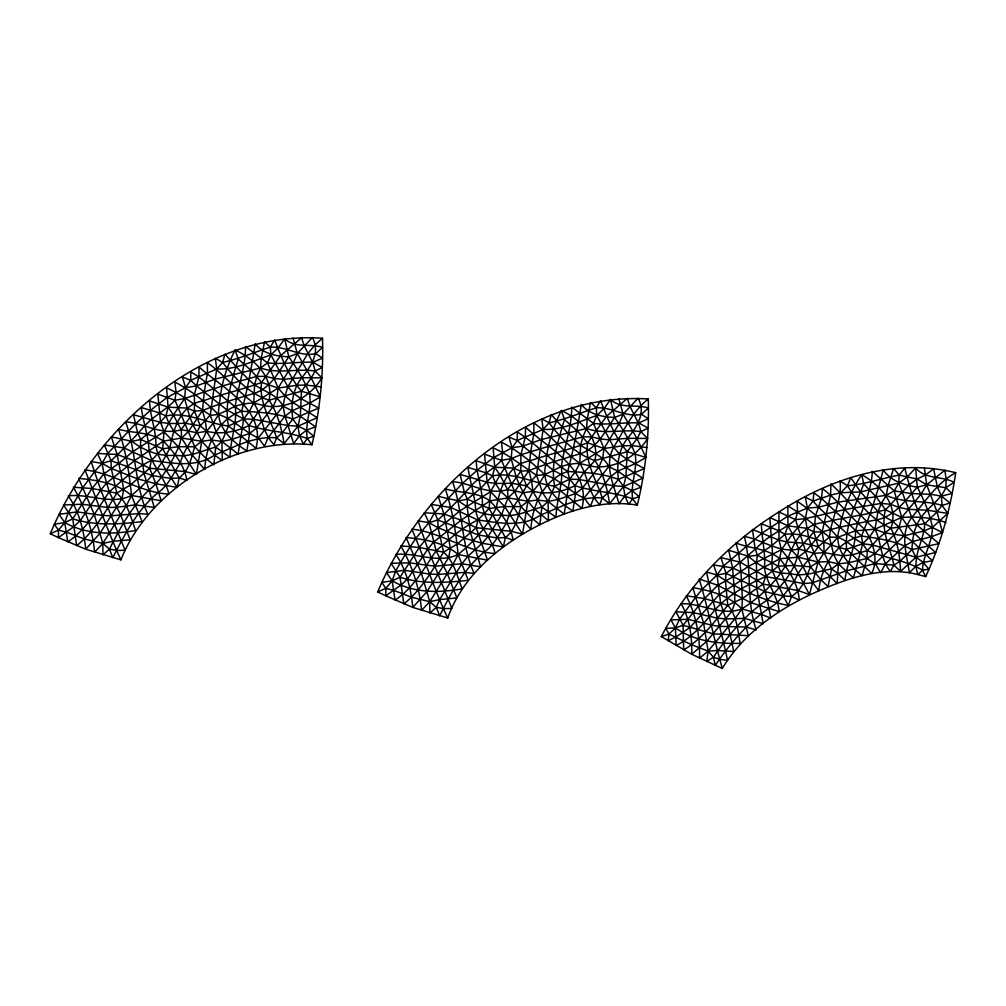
<?xml version="1.0" encoding="UTF-8"?>
<svg xmlns="http://www.w3.org/2000/svg" width="1006" height="1006" viewBox="0 0 1006 1006"><rect width="100%" height="100%" fill="white"/><g stroke="black" fill="none" stroke-linecap="round" stroke-linejoin="round"><path stroke-width="1.5" d="M321.87 377.854L315.067 371.025C312.979 359.004 304.139 349.736 301.75 337.588L280.573 355.684L261.573 382.368C242.459 389.699 222.376 393.937 203.124 400.878C181.067 404.211 173.422 428.581 169.951 447.557C161.463 466.595 147.379 482.151 131.509 495.455C111.176 505.452 89.496 493.368 68.282 495.883C79.298 511.614 83.749 530.401 85.762 549.226L99.934 533.293L121.978 498.662L123.675 489.671L122.179 480.654L117.098 454.511L111.352 436.83L131.836 441.294L140.677 439.534L154.182 428.393L166.015 415.943L168.103 407.179L166.594 387.951C182.602 394.591 195.692 406.022 210.254 415.113C222.666 415.893 231.732 404.965 244.118 404.211C254.053 400.816 263.144 406.965 273.129 406.587C292.998 406.323 311.634 394.868 321.87 377.854L301.838 377.728L283.202 379.287L274.437 378.545L265.534 376.37L256.832 376.42L222.2 386.015L184.614 398.502L173.397 414.975L164.041 431.8L133.006 451.493L119.048 463.238L104.008 473.813L91.986 488.488L72.709 518.882L64.774 522.592L54.337 524.227L58.461 530.124L58.449 537.619L85.762 549.226L120.909 559.852C149.366 488.174 235.442 436.843 312.011 444.74C319.971 409.832 323.592 374.056 322.511 338.255C202.583 330.056 93.91 428.581 50.3 533.758L58.449 537.619L73.69 526.779L80.442 520.429L100.801 490.098L106.523 483.094L134.427 460.723L163.437 441.106L181.596 438.025L201.703 441.282L211.486 440.012L221.911 441.408L231.77 439.408L249.563 433.498L256.442 428.078L273.129 406.587L276.851 398.213L278.159 388.09L293.375 362.902L297.311 353.508L312.363 337.513C320.637 352.502 310.967 366.197 301.838 377.728C292.444 389.284 290.872 404.777 292.784 419.062L297.99 426.167L299.461 435.648L303.359 444.111L307.245 438.465L313.734 436.252L306.553 430.178L297.99 426.167L288.081 425.538L253.198 419.263L243.704 418.999L226.954 409.945L196.56 385.914L190.712 380.318L182.375 376.986L185.557 387.662L184.614 398.502L189.681 416.685L192.976 424.796L201.703 441.282L214.58 455.064L222.326 460.572L221.911 441.408L228.538 425.978C224.011 403.318 231.984 380.582 238.171 358.991L235.14 349.937C254.09 359.029 274.11 376.973 269.067 400.212C277.618 413.064 281.655 428.543 284.094 443.621L297.99 426.167L317.217 417.679L292.293 402.136L285.038 395.899L278.159 388.09L267.521 362.852L245.527 346.567C245.665 367.064 237.881 386.279 235.215 406.449C237.504 423.891 230.034 440.075 230.022 457.34L215.749 447.117L206.67 431.31L200.244 425.802L194.435 411.064L194.447 394.604L198.874 376.785L199.05 366.964C222.892 388.618 266.1 409.404 255.989 448.236L228.538 425.978C207.488 423.689 187.694 411.542 166.015 415.943L159.187 412.825L141.28 407.581C143.217 422.281 148.586 436.302 149.114 451.216C152.346 466.734 165.55 478.202 168.832 494.122C138.979 492.274 114.294 473.273 84.944 469.89C96.941 499.919 107.416 530.514 120.909 559.852M647.587 438.465L640.809 431.649C638.735 419.64 629.907 410.385 627.518 398.263L606.455 416.333L587.542 442.791C568.566 450.034 548.647 454.272 529.496 461.025C507.602 464.307 499.919 488.488 496.386 507.326C487.872 526.075 474.015 541.542 458.095 554.482C438.025 564.215 416.736 552.319 395.848 554.381C406.575 570.1 410.901 588.749 412.825 607.41L426.909 591.654L448.663 557.588L450.374 548.735L448.902 539.82L443.86 513.953L438.251 496.373L458.56 500.913L467.35 499.202L480.793 488.187L492.6 475.888L494.713 467.212L493.129 447.884C509.011 454.699 522.076 466.055 536.538 475.234C548.861 476.077 557.89 465.237 570.176 464.495C580.034 461.125 589.051 467.262 598.947 466.91C618.728 466.696 637.339 455.378 647.587 438.465L627.618 438.302L609.07 439.785L600.343 439.018L591.49 436.83L582.851 436.868L548.509 446.362L520.907 454.737L511.161 458.61L499.944 474.97L490.576 491.632L459.679 511.035L445.771 522.592L430.945 532.979L419.225 547.478L400.036 577.218L392.164 580.839L381.752 582.399L385.839 588.321L385.776 595.804L412.825 607.41L447.733 617.998C461.666 578.324 494.965 549.175 530.904 529.408C563.209 511.777 600.092 498.989 637.326 505.138C645.676 470.393 649.373 434.655 648.254 398.942C528.075 391.925 422.357 486.326 377.665 591.905L385.776 595.804L400.979 585.077L407.669 578.815L427.864 549.075L433.498 542.171L461.062 520.19L489.947 500.862L507.992 497.895L527.949 501.227L537.682 499.995L548.069 501.428L557.877 499.517L575.495 493.644L582.311 488.25L598.947 466.91L602.682 458.585L604.028 448.525L619.193 423.501L623.104 414.145L638.106 398.187C646.38 413.139 636.76 426.808 627.618 438.302C618.25 449.77 616.628 465.149 618.413 479.372L623.519 486.464L624.877 495.945L628.687 504.421L632.623 498.825L639.137 496.675L632.02 490.551L623.519 486.464L613.673 485.785L579.129 479.485L569.723 479.208L553.149 470.167L523.019 446.098L517.235 440.465L508.935 437.145L512.092 447.783L511.161 458.61L516.103 476.718L519.335 484.791L527.949 501.227L534.148 508.81L548.459 520.668L548.069 501.428L554.683 486.124C550.232 463.577 558.204 440.993 564.429 419.54L561.436 410.511C580.261 419.565 600.004 437.535 594.936 460.559C603.399 473.348 607.297 488.753 609.573 503.742L623.519 486.464L642.784 478.152L618.036 462.546L610.856 456.322L604.028 448.525L593.477 423.4L571.697 407.103C571.861 427.512 564.102 446.639 561.335 466.709C563.523 484.062 556.23 500.158 556.067 517.336L541.882 507.074L532.928 491.318L526.566 485.823L520.844 471.148L520.907 454.737L525.333 437.032L525.597 427.261C549.188 448.978 591.868 469.701 581.908 508.307L554.683 486.124C533.784 483.735 514.154 471.6 492.6 475.888L485.835 472.77L468.054 467.45C469.877 482.075 475.234 496.008 475.687 510.834C478.843 526.239 491.833 537.707 495.04 553.514C465.401 551.602 441.093 532.149 411.869 529.131C424.482 558.544 434.051 589.114 447.733 617.998M512.092 447.783L517.235 440.465L517.31 432.039C535.62 443.105 549.854 459.641 567.661 471.512C584.712 472.267 602.317 473.323 618.413 479.372L644.393 468.595L626.864 459.201L619.495 453.945L613.647 447.293L596.822 415.541L596.244 407.807L600.595 400.69C607.461 418.571 614.804 436.667 627.191 451.732L645.953 457.453L635.717 463.452L617.81 471.122L610.717 476.517L593.817 497.769L590.371 506.244L584.172 498.058C569.974 491.972 559.839 479.284 544.787 474.719C531.91 462.031 517.373 450.55 501.39 442.087L502.66 452.147L501.579 460.371L520.97 506.596L532.337 518.58L539.857 524.742L541.882 507.074L548.069 501.428L542.561 492.462L536.538 475.234L543.127 429.436L541.806 418.798L549.062 422.822C560.858 438.541 575.734 454.385 594.936 460.559L627.191 451.732L637.024 438.616L640.809 431.649L648.04 428.141L638.709 422.897C623.582 422.231 608.605 425.186 593.477 423.4L586.548 428.493L541.354 439.534L523.019 446.098L512.092 447.783L493.619 457.579L477.309 470.104L462.119 483.697L434.265 513.223L428.933 522.667L415.73 538.424L405.28 554.407L395.647 571.018L392.164 580.839L385.839 588.321L377.665 591.905M900.584 571.383L893.969 565.158C889.794 546.824 880.162 528.93 885.532 509.828L908.883 485.018L917.158 479.045L925.369 475.021L933.606 468.859L937.29 486.69L941.415 496.121L950.054 503.025L942.056 505.402L937.026 511.903L924.828 523.774C923.973 541.165 911.172 557.324 918.013 574.577L925.671 576.614C941.012 543.693 950.494 508.546 955.7 472.669C894.183 457.567 830.466 478.353 778.933 511.966C729.916 542.41 687.84 585.014 661.307 636.584L691.751 654.265L722.321 668.487C743.899 632.271 780.757 607.385 818.758 590.862C849.542 577.519 884.375 565.837 918.013 574.577L922.489 570.125L928.852 569.22L923.294 562.392L915.938 557.223L872.34 544.95L862.72 543.793L846.788 533.482L818.469 507.276L813.112 501.089L805.29 497.153L807.416 508.03L805.353 518.656L808.598 536.99L811.037 545.177L818.067 562.04L823.6 570.062L837.206 583.593L838.363 563.85L846.599 549.263C844.575 526.289 855.452 504.798 863.764 484.037L861.702 474.606C880.049 485.232 899.339 505.276 890.876 528.175C897.717 541.391 899.93 556.683 900.584 571.383L915.938 557.223L935.605 552.47L913.964 533.142L907.613 525.987L901.753 517.424L894.208 490.853L872.303 471.324C871.636 492.336 860.671 510.746 855.565 530.791C855.766 548.207 846.411 563.31 845.002 580.412L837.973 573.445L831.572 568.956L824.077 552.634L818.218 546.736L813.955 531.86L815.564 515.65L821.5 498.423L822.48 488.677C838.325 500.384 849.793 516.832 864.909 529.433C872.969 542.071 878.942 559.198 871.686 573.47L846.599 549.263C825.813 545.189 806.963 531.847 785.02 534.287L778.569 530.64L761.379 523.724C761.705 538.373 765.654 552.709 764.472 567.422C765.893 582.99 777.965 595.565 779.122 611.598L750.401 602.519L717.781 585.253L699.208 579.066C708.249 608.555 713.77 638.923 722.321 668.487M185.557 387.662L190.712 380.318L190.813 371.943C209.374 382.796 223.659 399.457 241.603 411.265C258.794 412.007 276.537 413.038 292.784 419.062L318.776 408.084L301.159 398.741L293.727 393.472L287.829 386.807L270.903 354.917L270.312 347.145L274.688 339.965C281.592 357.935 288.923 376.156 301.46 391.233L320.31 396.892L310.074 402.953L292.117 410.762L285.012 416.207L268.074 437.66L264.553 446.161L258.316 437.95C244.018 431.8 233.744 419.1 218.554 414.56C205.564 401.834 190.851 390.454 174.767 381.966L176.075 392.038L174.981 400.275L194.699 446.714L206.205 458.686L213.775 464.86L215.749 447.117L221.911 441.408L216.365 432.417L210.254 415.113L216.73 368.988L215.334 358.325L222.653 362.411C234.662 378.155 249.702 394.05 269.067 400.212L301.46 391.233L311.294 378.017L315.067 371.025L322.31 367.504L312.954 362.261C297.763 361.632 282.724 364.574 267.521 362.852L260.541 367.995L214.982 379.161L196.56 385.914L185.557 387.662L166.971 397.546L150.598 410.209L135.332 423.954L107.441 453.832L102.071 463.389L94.828 471.286L82.945 487.445L68.219 512.695L64.774 522.592L58.461 530.124L50.3 533.758M292.784 419.062L282.346 432.655L276.637 437.849L274.047 444.526C262.503 433.473 262.289 416.056 253.776 402.978L254.593 384.87L256.832 376.42L260.541 367.995L261.17 358.388L264.578 341.751L270.312 347.145C286.257 346.177 299.625 357.168 315.771 353.647L322.511 358.149L312.954 362.261M618.413 479.372L607.913 492.827L602.267 497.97L599.714 504.622C588.309 493.581 588.133 476.316 579.758 463.288L580.625 445.256L582.851 436.868L586.548 428.493L587.19 418.936L590.597 402.387L596.244 407.807C612.126 406.902 625.443 417.767 641.514 414.309L648.254 418.81L638.709 422.897M210.254 415.113L200.244 425.802L185.205 423.312L169.008 423.539L160.558 422.331L133.458 414.724L137.596 432.593L140.677 439.534L140.488 447.129L143.946 473.185L154.295 507.452L135.408 504.861L117.086 507.25L108.082 507.489L82.014 504.232L63.567 504.987L72.709 518.882L76.67 545.642C94.162 531.746 105.353 511.953 116.784 493.154L130.692 484.804L149.68 468.23L151.378 460.446L162.645 448.751L164.041 431.8L160.558 422.331L157.829 394.113L174.981 400.275L184.614 398.502M536.538 475.234L526.566 485.823L511.626 483.282L495.543 483.446L487.156 482.214L460.157 474.43L464.319 492.299L467.35 499.202L467.124 506.735L470.494 532.614L480.629 566.806L461.88 563.75L434.969 566.227L409.304 562.807L391.095 563.285L400.036 577.218L403.859 603.889C421.074 590.107 432.278 570.704 443.571 552.143L457.353 543.982L476.19 527.735L477.9 520.001L489.13 508.458L490.576 491.632L487.156 482.214L484.54 454.146L501.579 460.371L511.161 458.61M915.938 557.223L911.989 549.628C912.329 538.248 914.416 526.49 921.295 517.134C928.764 506.609 940.799 499.793 945.816 487.709L946.08 478.843L944.873 470.242L926.677 484.817L921.169 493.971L901.753 517.424L899.037 527.169L894.171 534.852L874.541 553.853L866.87 558.531L848.423 562.744L838.363 563.85L828.013 561.587L818.067 562.04L798.236 557.186L779.813 558.732L748.892 575.457L719.152 594.546L690.053 627.442L676.233 636.811L668.198 640.772L668.965 634.082L665.796 628.41L675.416 627.882L683.036 625.279L704.502 598.595L717.781 585.253L733.55 576.539L748.502 566.328L781.423 549.704L792.489 533.972L805.353 518.656L844.499 509.589L881.344 503.39L890.398 504.295L899.289 507.502L908.167 509.313L927.457 510.218L947.753 513.4L932.399 527.383L923.307 531.193L904.117 535.77L884.538 532.84L874.931 529.181L855.565 530.791L837.797 537.254L829.397 537.116C815.615 526.528 802.826 514.821 787.811 505.792L787.975 525.849L785.02 534.287L771.992 545.491L757.38 555.274L748.439 556.255L728.671 550.244L732.557 567.9L734.606 593.641L734.908 602.531L732.054 611.07L706.64 641.4L691.751 654.265C692.002 636.823 689.978 619.13 681.188 603.738C701.773 603.022 721.39 616.603 741.837 608.907C759.291 597.602 774.884 583.493 785.573 565.573C791.244 547.075 801.468 523.875 823.675 522.592C844.097 517.323 865.097 514.984 885.532 509.828L901.753 517.424C916.768 516.531 931.707 517.323 945.929 522.542M301.46 391.233L300.304 416.144L297.99 426.167M668.965 634.082L691.55 644.72L708.123 651.134L717.492 650.492L733.764 651.498L728.419 626.738L720.623 603.248L717.064 575.017L713.619 564.995L732.557 567.9L748.892 575.457L763.064 584.071L798.286 590.61L809.478 594.596L818.067 562.04L824.077 552.634L823.788 542.221L822.078 532.011L830.654 495.065L830.855 483.924C846.599 497.907 858.998 515.248 874.931 529.181C881.885 542.662 880.25 559.525 890.348 571.345L893.969 565.158L900.181 561.046L911.989 549.628L939 543.605L916.692 524.843L911.75 517.411L898.786 483.132L899.138 475.109L904.809 468.13C909.65 487.206 914.592 506.596 924.828 523.774L942.534 532.539L931.317 536.776L912.517 541.517L904.796 545.742L885.28 564.102L880.627 572.754L875.195 563.561C861.463 556.481 852.572 542.787 837.797 537.254C825.888 523.636 812.207 511.211 797.104 501.277L797.519 511.828L795.52 519.612L810.484 566.818L820.896 579.733L828.064 586.586L831.572 568.956L838.363 563.85L853.39 577.872L862.72 543.793L861.513 536.047C870.316 514.657 877.66 492.462 883.193 469.903C891.291 481.472 904.243 484.993 917.346 487.168L926.677 484.817L945.816 487.709L951.99 493.506L941.415 496.121L930.864 494.273L911.499 493.594L894.208 490.853L886.236 495.304L837.721 502.157L818.469 507.276L807.416 508.03L787.799 516.191L761.982 533.18L723.125 566.328L717.064 575.017L702.276 589.202L695.926 596.923L679.528 619.218L675.416 627.882L668.965 634.082L661.307 636.584M627.191 451.732L625.921 476.517L623.519 486.464M924.828 523.774L890.876 528.175C872.076 519.964 857.867 503 847.517 485.785L840.098 480.994C842.047 500.196 831.446 518.052 829.397 537.116L818.218 546.736L803.417 543.114L787.233 542.02L778.958 540.109L752.488 529.458L755.078 548.169L757.38 555.274L756.374 562.706L756.789 588.422L763.164 623.67L744.415 618.363L726.093 618.916L717.492 618.187L693.272 612.629L675.969 611.774L683.036 625.279L713.292 633.843L748.25 635.654L741.837 608.907L742.39 598.482L740.919 571.32L738.618 553.111L735.964 543.001C750.438 548.748 767.327 548.283 779.813 558.732C789.245 570.591 798.261 584.788 799.292 600.205L791.496 596.369L783.158 596.005L765.138 591.666L725.98 573.345L717.064 575.017L706.602 572.012C712.374 601.726 721.453 630.699 727.527 660.389L720.371 659.446L713.405 657.207L708.123 651.134L703.647 623.267L692.807 587.617C710.374 590.585 729.199 595.527 741.837 608.907L761.328 614.427L770.797 618.112L767.364 599.991L763.064 584.071L765.641 576.601L778.166 566.126L793.96 565.473L810.484 566.818L818.067 562.04M741.837 608.907L735.26 618.338L708.123 651.134L706.753 661.495L713.405 657.207C728.218 635.603 745.081 614.314 767.364 599.991C781.348 586.121 797.092 569.371 798.676 548.999L792.489 533.972L787.975 525.849L769.829 517.524L772.558 554.042L771.803 562.58L772.432 571.043L783.158 596.005L788.402 605.511L791.496 596.369C802.159 589.768 806.045 577.784 810.484 566.818M846.599 549.263L862.72 543.793L867.298 550.659L866.87 558.531L862.117 575.709C847.895 564.127 832.251 547.402 839.859 527.496C843.254 508.395 851.038 490.739 861.702 474.606M58.461 530.124L66.761 532.275L84.315 538.952L102.851 543.403L112.76 541.329L130.126 539.794L120.67 515.022L109.214 491.796L104.008 473.813L102.071 463.389L97.456 453.404L117.098 454.511L134.427 460.723L149.68 468.23L185.28 471.588L196.422 474.442L201.703 441.282L206.67 431.31L205.262 420.772L202.483 410.536L204.268 391.85L207.462 372.861L207.362 362.65C224.049 374.458 236.976 390.994 253.776 402.978L278.159 388.09L296.984 385.26L306.201 385.046L321.216 386.958M385.839 588.321L394.088 590.509L411.441 597.199L429.763 601.676L439.609 599.589L456.9 597.941L447.356 573.697L436.126 550.76L428.933 522.667L424.318 512.771L443.86 513.953L461.062 520.19L476.19 527.735L511.476 531.319L522.529 534.173L527.949 501.227L532.928 491.318L531.558 480.83L528.842 470.645L530.652 452.046L533.922 433.158L533.784 422.834C550.219 434.881 563.121 451.216 579.758 463.288L604.028 448.525L622.777 445.784L631.957 445.595L646.959 447.557M893.969 565.158L875.195 563.561L846.247 570.867L812.307 582.851L803.58 583.543L765.641 576.601L740.076 562.128L720.962 557.588L725.98 573.345L725.414 580.864L727.766 605.247C737.159 615.659 737.486 630.334 740.202 643.362C717.655 643.84 694.392 641.224 675.416 627.882L670.939 619.885L687.941 619.294L711.531 625.154L719.768 626.373L745.949 627.002L756.248 629.907C745.584 599.689 752.35 567.044 744.339 536.462C762.85 539.807 779.323 553.589 798.676 548.999L814.47 553.338L824.077 552.634L842.588 555.79L851.629 554.947L867.298 550.659L878.288 538.474L890.876 528.175M807.416 508.03L813.112 501.089L813.854 492.802L821.5 498.423L861.513 536.047C878.716 538.361 896.635 541.14 911.989 549.628M320.31 396.892L311.294 378.017L297.311 353.508L288.797 356.853C276.26 356.149 263.735 354.137 255.159 343.851C251.714 366.524 247.526 389.184 241.603 411.265L243.704 418.999L248.998 425.513L249.563 433.498L246.86 450.94C231.066 440.88 214.253 425.211 219.522 404.45C220.842 385.285 226.425 367.001 235.14 349.937M645.953 457.453L637.024 438.616L623.104 414.145L614.641 417.477C602.166 416.836 589.73 414.711 581.267 404.462C577.796 427.009 573.621 449.544 567.661 471.512L569.723 479.208L574.942 485.697L575.495 493.644L572.879 511.061C557.173 501.013 540.511 485.307 545.78 464.671C547.214 445.645 552.709 427.437 561.436 410.511M925.671 576.614L922.489 570.125C923.043 555.287 932.487 542.397 932.399 527.383C929.833 513.312 923.898 499.831 917.346 487.168L915.598 467.966L907.663 476.517L898.786 483.132L894.208 490.853M862.72 543.793L869.461 536.877L874.931 529.181L878.012 511.564L881.344 503.39L886.236 495.304L888.097 485.609L893.642 468.431L899.138 475.109L917.158 479.045L926.677 484.817L937.026 511.903L942.534 532.539M253.776 402.978L249.425 411.341L243.704 418.999L238.108 454.02L221.911 441.408M579.758 463.288L575.407 471.6L569.723 479.208L564.152 514.141L548.069 501.428M805.353 518.656L795.52 519.612L778.933 511.966L778.958 540.109L781.423 549.704L778.166 566.126L791.496 596.369M190.712 380.318L216.73 368.988L222.653 362.411L224.992 354.15C234.411 364.813 243.792 375.439 254.593 384.87C264.377 391.736 277.266 394.478 282.988 406.21L292.117 410.762L315.57 426.783L306.553 430.178L299.461 435.648L293.677 443.571L285.012 416.207L282.988 406.21L285.038 395.899L287.829 386.807L307.622 353.886L314.677 345.322L322.511 338.255M517.235 440.465L543.127 429.436L549.062 422.822L551.313 414.522C560.556 425.274 569.937 435.812 580.625 445.256C590.321 452.122 603.122 454.875 608.768 466.57L617.81 471.122L641.061 487.231L632.02 490.551L624.877 495.945L619.004 503.805C614.05 485.307 603.701 466.092 613.647 447.293C623.997 430.43 632.434 411.517 648.254 398.942M149.68 468.23L155.867 483.785L161.149 500.787L131.509 495.455C116.96 482.981 97.041 480.214 78.619 478.378L94.25 514.406L102.851 543.403L109.428 549.15L117.249 550.445L125.058 550.282L100.801 490.098L91.093 461.515L102.071 463.389L111.289 468.469L137.495 478.831L155.867 483.785L177.207 487.382L179.143 477.913C189.153 470.38 191.354 457.956 194.699 446.714L201.703 441.282M476.19 527.735L487.482 560.191L458.095 554.482C443.822 542.121 424.218 539.266 406.072 537.493L421.313 572.967L429.763 601.676L436.277 607.347L444.061 608.617L451.87 608.416L427.864 549.075L418.006 520.844L428.933 522.667L438.088 527.722L464.093 538.147L482.226 543.215L503.352 546.924L505.389 537.531C515.336 530.099 517.587 517.738 520.97 506.596L527.949 501.227M813.112 501.089L830.654 495.065L840.765 492.726L847.517 485.785L850.711 477.561L860.583 491.896L878.012 511.564L884.777 516.958L892.548 521.07L899.037 527.169L904.117 535.77L912.517 541.517L932.348 560.77L923.294 562.392L915.837 566.303L909.374 572.678C906.884 554.13 899.163 534.161 911.75 517.411C925.231 501.491 937.014 483.006 955.7 472.669M177.207 487.382C169.247 474.103 158.256 461.364 155.88 445.671C156.383 430.43 149.894 416.119 149.605 400.891L168.103 407.179L173.397 414.975L181.143 429.663C182.966 441.496 176.012 452.486 170.945 462.735C164.921 472.883 158.294 482.817 148.863 490.136C131.685 506.496 120.054 528.188 109.428 549.15L102.952 554.809L102.851 543.403L126.354 505.653L131.509 495.455C129.221 473.122 125.901 450.525 118.368 429.26C133.37 433.397 150.095 431.813 163.437 441.106C173.774 452.071 184.5 465.174 186.877 480.403L179.143 477.913L170.995 478.403L152.661 475.675L111.012 460.71L102.071 463.389M503.352 546.924C495.593 533.645 484.716 520.957 482.415 505.364C482.905 490.174 476.655 475.863 476.228 460.698L494.713 467.212L499.944 474.97L507.577 489.582L507.992 497.895L501.491 514.909L488.048 536.613L482.226 543.215L468.104 556.092L461.88 563.75L439.609 599.589L436.277 607.347L429.826 613.019L429.763 601.676L452.952 564.492L458.095 554.482C455.907 532.337 452.524 509.992 445.23 488.878C460.107 493.141 476.756 491.532 489.947 500.862C500.221 511.828 510.734 524.969 513.073 540.134L505.389 537.531L497.266 537.933L479.095 535.129L437.799 520.052L428.933 522.667M267.521 362.852L270.903 354.917L278.411 347.56L284.685 338.808C295.462 348.73 310.074 343.184 322.561 347.334L315.771 353.647M593.477 423.4L596.822 415.541L604.304 408.26L610.491 399.495C621.268 409.379 635.842 403.859 648.304 408.008L641.514 414.309M200.244 425.802C193.944 438.528 183.809 448.928 180.263 463.225C173.409 473.072 168.87 484.854 158.747 492.022C137.583 509.187 125.008 533.985 112.798 557.651L109.428 549.15M526.566 485.823C520.265 498.448 510.13 508.747 506.546 522.957C499.743 532.727 495.015 544.284 485.043 551.439C464.018 568.176 451.48 592.408 439.622 615.81L436.277 607.347M818.218 546.736C810.509 558.72 799.305 568.038 794.199 581.921C786.189 590.975 780.316 602.393 769.15 608.102C747.207 623.192 730.079 643.576 715.279 665.356L713.405 657.207M218.554 414.56L213.109 423.337L206.67 431.31L197.251 432.806L181.143 429.663C162.142 435.9 144.524 423.312 125.624 421.866C136.577 451.732 134.301 484.955 147.832 514.217L138.665 513.563L111.628 515.751L102.826 515.474L77.198 511.878L58.989 514.33L64.774 522.592L67.792 541.857C86.441 529.659 97.029 509.728 109.214 491.796C122.33 480.39 135.508 467.878 151.378 460.446C172.642 463.1 195.617 468.092 214.58 455.064C234.436 446.966 254.669 435.749 276.637 437.849L284.094 443.621M544.787 474.719L539.354 483.421L532.928 491.318L523.56 492.764L507.577 489.582C488.665 495.732 471.261 483.056 452.474 481.623C463.225 511.362 460.949 544.309 474.166 573.521L465.061 572.351L438.465 574.388L429.776 574.074L404.513 570.314L386.467 572.54L392.164 580.839L395.056 600.079C413.479 588.057 424.029 568.428 436.126 550.76C449.066 539.493 462.194 527.27 477.9 520.001C499.001 522.78 521.837 527.873 540.725 514.984C560.405 507.2 580.613 495.845 602.267 497.97L609.573 503.742M284.685 338.808L288.797 356.853C279.09 370.774 271.444 387.951 253.914 393.497C236.573 398.577 219.258 403.708 202.483 410.536L188.361 431.649L181.596 438.025L192.171 454.938L204.746 469.475C205.953 445.608 217.447 419.276 241.603 411.265M181.143 429.663L194.435 411.064L202.483 410.536M610.491 399.495L614.641 417.477C605.008 431.323 597.325 448.336 579.921 453.844C562.719 458.887 545.516 463.955 528.842 470.645L514.732 491.582L507.992 497.895L518.43 514.758L530.904 529.408C532.036 505.641 543.668 479.497 567.661 471.512M507.577 489.582L520.844 471.148L528.842 470.645M64.774 522.592C86.503 534.777 111.767 534.639 135.621 530.489C130.692 517.499 127.674 502.749 116.784 493.154L111.289 468.469L111.012 460.71C123.122 449.644 134.012 437.937 144.763 425.764C153.805 415.893 165.915 409.945 174.981 400.275M392.164 580.839C413.554 593.15 438.591 592.999 462.182 588.837C457.038 576.161 454.259 561.612 443.571 552.143L438.088 527.722L437.799 520.052C449.871 509.124 460.761 497.605 471.449 485.533C480.466 475.763 492.55 469.953 501.579 460.371M206.67 431.31C221.207 434.667 235.781 432.039 248.998 425.513L258.152 412.083L269.067 400.212M532.928 491.318C547.339 494.713 561.838 492.236 574.942 485.697L584.058 472.342L594.936 460.559M763.064 584.071L742.39 598.482L727.766 605.247C714.763 621.57 701.974 639.074 683.703 649.876L683.036 625.279M584.172 498.058L608.768 466.57M258.316 437.95L282.988 406.21M837.797 537.254L824.077 552.634M917.346 487.168C905.35 500.095 894.95 516.493 876.239 519.976C858.005 523.145 839.847 526.666 822.078 532.011L805.68 551.502L798.236 557.186L807.101 574.74L818.758 590.862C821.16 566.592 836.451 541.454 861.513 536.047M798.676 548.999L813.955 531.86L822.078 532.011M725.98 573.345C739.121 563.624 751.017 553.011 762.938 542.058C772.948 533.18 785.56 528.376 795.52 519.612M102.851 543.403L94.627 552.206C92.451 529.282 84.919 507.125 73.375 487.244L91.986 488.488L116.784 493.154M429.763 601.676L421.552 610.428C419.552 587.693 412.133 565.636 400.778 545.868L419.225 547.478L443.571 552.143M875.195 563.561L904.117 535.77M708.123 651.134L699.547 658.15C700.05 636.685 696.152 614.93 686.268 595.728L704.502 598.595L727.766 605.247M945.816 487.709L954.053 482.302C941.742 475.725 925.583 479.724 915.598 467.966M549.062 422.822C565.284 419.414 580.324 412.825 596.244 407.807M222.653 362.411C239.026 358.84 254.267 352.289 270.312 347.145M874.931 529.181L901.753 517.424M228.538 425.978L243.704 418.999M554.683 486.124L569.723 479.208M847.517 485.785C865.122 484.175 881.696 478.428 899.138 475.109M270.903 354.917C253.248 360.802 235.844 369.944 216.73 368.988M596.822 415.541C579.318 421.325 562.077 430.354 543.127 429.436M765.641 576.601C747.357 584.561 728.507 594.772 715.015 609.762C703.948 623.557 692.229 637.414 676.145 645.512L675.416 627.882M898.786 483.132L860.583 491.896L840.765 492.726M215.749 447.117C202.219 450.449 189.656 457.793 175.132 455.165C159.438 456.938 144.16 450.6 131.836 441.294M541.882 507.074C528.439 510.369 515.915 517.574 501.491 514.909C485.898 516.556 470.783 510.18 458.56 500.913M140.677 439.534L162.645 448.751L178.276 446.765L194.699 446.714M467.35 499.202L489.13 508.458L504.647 506.571L520.97 506.596M831.572 568.956C817.652 571.182 804.31 577.356 789.899 573.483C774.318 573.873 759.731 566.567 748.439 556.255M168.103 407.179L186.965 408.071L194.435 411.064M494.713 467.212L513.437 468.142L520.844 471.148M787.975 525.849L806.737 528.288L813.955 531.86M315.067 371.025C296.984 368.297 278.335 374.219 260.541 367.995M640.809 431.649C622.815 428.908 604.241 434.743 586.548 428.493M72.709 518.882C95.394 525.924 118.846 524.277 142.035 521.598L131.509 495.455M400.036 577.218C422.331 584.486 445.432 582.612 468.268 580.349L458.095 554.482M788.402 605.511C762.8 600.368 738.63 589.541 717.064 575.017M947.753 513.4L942.056 505.402C923.885 499.731 903.904 503.578 886.236 495.304M238.171 358.991L251.01 370.321L261.573 382.368L278.159 388.09M564.429 419.54L577.104 430.782L587.542 442.791L604.028 448.525M248.998 425.513C267.923 431.687 288.433 431.763 307.245 438.465L312.011 444.74M574.942 485.697C593.716 491.808 614.037 491.947 632.623 498.825L637.326 505.138M867.298 550.659C885.28 558.204 905.45 560.116 922.489 570.125M151.378 460.446L124.09 447.959L104.36 444.941L111.012 460.71M477.9 520.001L450.826 507.489L431.234 504.383L437.799 520.052M757.38 555.274L778.166 566.126M181.596 438.025L173.812 431.109L169.008 423.539L166.015 415.943M507.992 497.895L500.284 490.991L495.543 483.446L492.6 475.888M164.041 431.8L178.276 446.765L196.422 474.442M490.576 491.632L504.647 506.571L522.529 534.173M863.764 484.037L876.012 496.65L885.532 509.828M798.236 557.186L791.219 549.842L787.233 542.02L785.02 534.287M781.423 549.704L793.96 565.473L809.478 594.596M288.797 356.853C296.845 368.309 304.504 380.444 309.446 393.598C312.174 408.7 304.755 423.413 307.245 438.465M614.641 417.477C622.639 428.896 630.284 440.98 635.126 454.108C637.817 469.186 630.309 483.798 632.623 498.825M162.645 448.751L179.143 477.913M489.13 508.458L505.389 537.531M838.363 563.85L833.685 554.532L829.397 537.116M276.637 437.849C270.601 419.515 258.781 402.438 261.573 382.368M602.267 497.97C596.369 479.724 584.738 462.71 587.542 442.791M623.104 414.145L618.841 398.766M297.311 353.508L293.06 338.117M924.426 468.255L926.677 484.817M941.415 496.121L942.056 505.402"/></g></svg>
